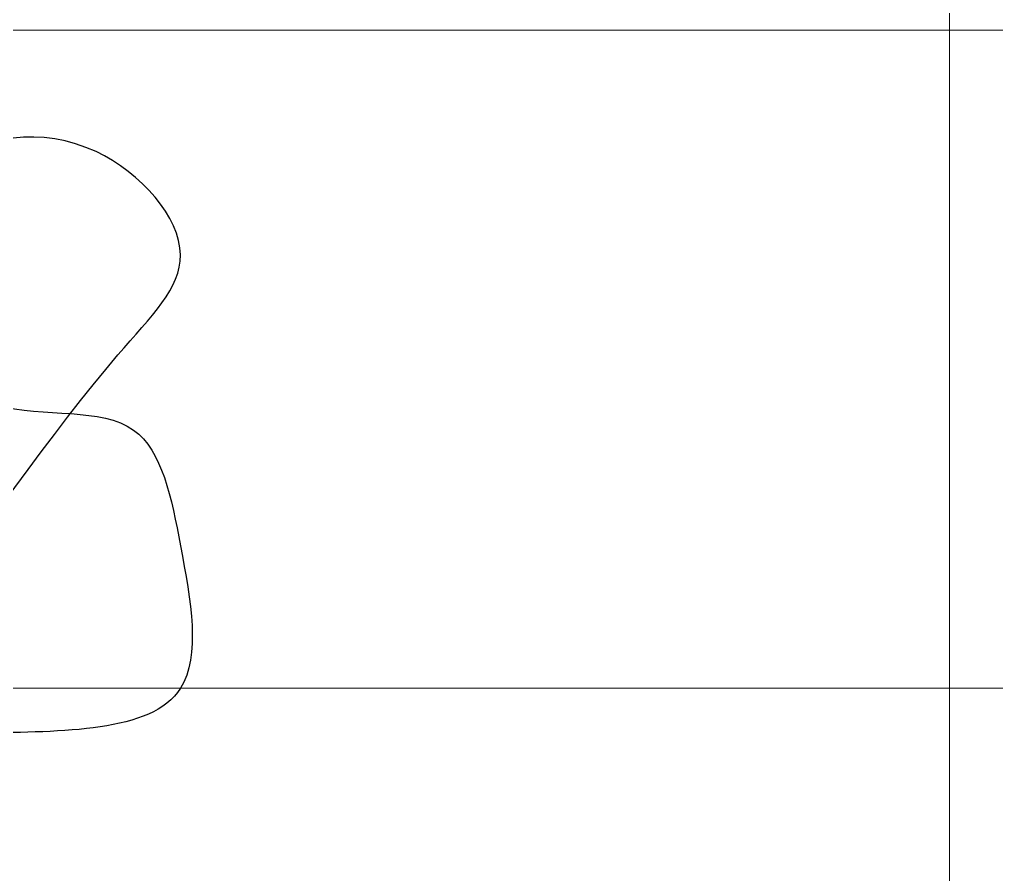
# Model space of a CAD drawing. Header units: millimetres. Extents: x -149347 to 251215, y -2929184 to -2541447.
# Drawn here: x 135030 to 135730, y -2697866 to -2697254 of the extents above; entities that cross this region are included whole.
import ezdxf

# ---------------------------------------------------------------- set-up
doc = ezdxf.new("R2010")
doc.units = ezdxf.units.MM

# ---------------------------------------------------------------- blocks, each defined once
blk = doc.blocks.new('mekteb')
at = {"linetype": 'Continuous', "lineweight": 15}
for p, q in [((126343.31, -1843866.48), (126343.31, -1849366.42)), ((120843.36, -1847866.44), (139343.19, -1847866.44)), ((120843.36, -1848366.43), (127343.3, -1848366.43))]:
    blk.add_line(p, q, dxfattribs=at)
at = {"lineweight": 30}
blk.add_open_spline([(125073.72, -1848051.48), (125111.11, -1847993.82), (125277.42, -1847737.4), (124795.58, -1848815.97), (125121.22, -1848133.02), (125176.77, -1847895.54), (125313.97, -1847967.88), (125315.47, -1848131.49), (125181.49, -1848160.77), (124991.49, -1848160.91), (125198.34, -1848607.87), (125262.45, -1848135.98), (125224.5, -1848509.85), (125340.73, -1848096.62), (125258.07, -1848562.8), (125399.66, -1848091.49), (125307.83, -1848620.68), (125454.55, -1848004.11), (125393.35, -1848572.4), (125555.53, -1848069.71), (125408.12, -1848568.76), (125650.41, -1848165.23), (125784.5, -1848038.53), (125694, -1847934.99), (125560.7, -1847951.1), (125517.58, -1848088.46), (125614.95, -1848168.47), (125736.99, -1848145.68), (125759.89, -1848262.66), (125785.2, -1848402.37), (125566.04, -1848395.69), (125388.31, -1848428.15), (125163.74, -1848443.7), (125015.54, -1848379.31), (124872.62, -1848283.93), (125027.46, -1848118.39), (125247.23, -1848251.13), (125538.36, -1848116.16), (125578.13, -1848216.85), (125580.39, -1848222.58)], degree=3, knots=[0, 0, 0, 0, 156.012986, 693.805296, 1176.315692, 1234.844091, 1345.32841, 1479.423295, 1624.902064, 1706.031216, 1968.499507, 2131.598371, 2256.385035, 2408.154028, 2568.015144, 2736.215703, 2907.900002, 3134.11478, 3319.706549, 3517.578826, 3674.51346, 4018.630363, 4108.322438, 4209.676572, 4329.44437, 4445.985938, 4547.075384, 4653.434199, 4748.317673, 4856.530617, 5010.254599, 5237.441356, 5475.27363, 5629.356622, 5764.806441, 5854.662805, 6163.92677, 6464.056531, 6482.156005, 6482.156005, 6482.156005, 6482.156005], dxfattribs=at)

msp = doc.modelspace()

# ---------------------------------------------------------------- block references
at = {"lineweight": 15, "xscale": 0.9430204144289575, "yscale": 0.9430204144289575, "zscale": 0.9430204144289575}
msp.add_blockref('mekteb', (16552.24327, -954685.78344), dxfattribs=at)

doc.saveas('drawing.dxf')
